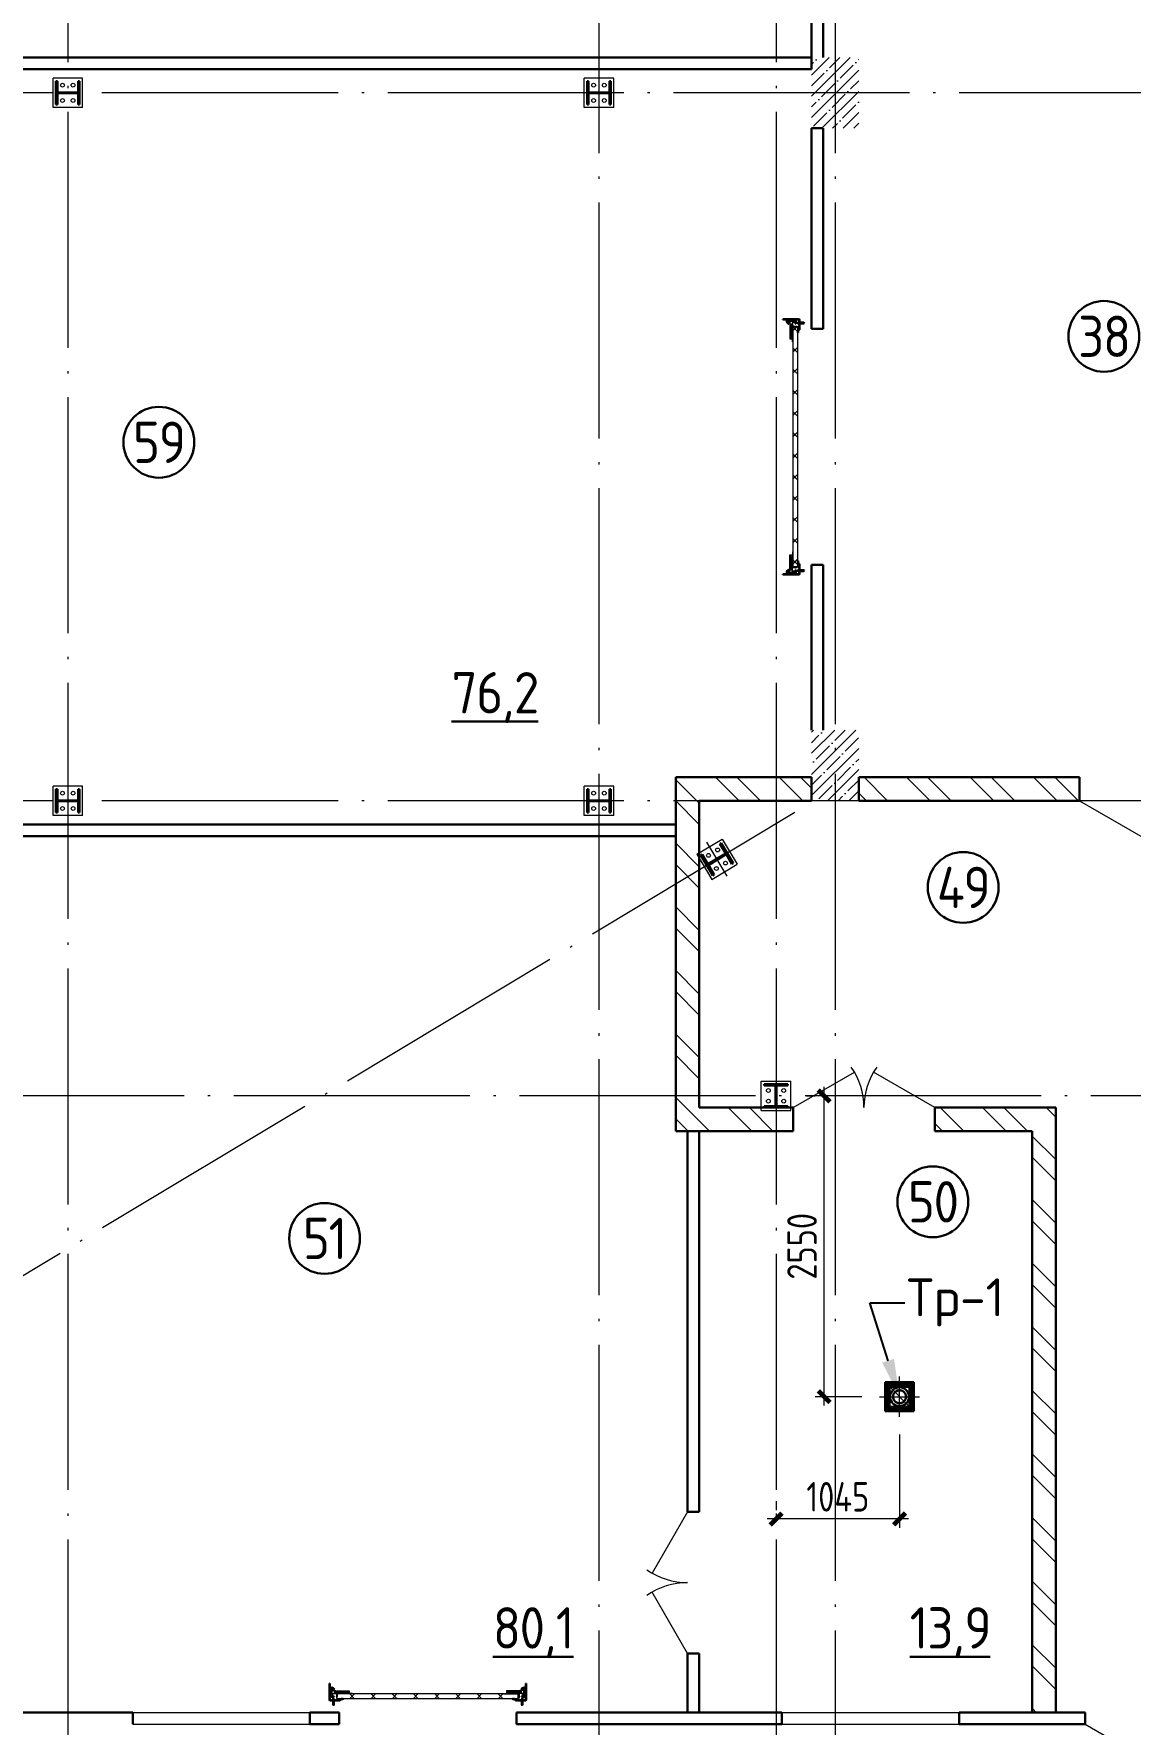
# Model space of a CAD drawing. Extents: x -965262 to 1142518, y -357520 to 71675.
# Drawn here: x -57765 to -48477, y -230977 to -216652 of the extents above; entities that cross this region are included whole.
import ezdxf
from ezdxf import colors
from ezdxf.entities.mleader import LeaderData, LeaderLine
from ezdxf.math import Vec2, Vec3

# ---------------------------------------------------------------- set-up
doc = ezdxf.new("R2010")
doc.units = 0
doc.header["$LTSCALE"] = 10
for name, pattern in [('ACAD_ISO04W100', [30, 24, -3, 0, -3]), ('DOTE', [2.42, 2, -0.2, 0.02, -0.2]), ('HIDDEN', [9.525, 6.35, -3.175])]:
    doc.linetypes.add(name, pattern=pattern)
doc.layers.get('0').update_dxf_attribs({"linetype": 'CONTINUOUS', "lineweight": 30})
doc.layers.get('Defpoints').update_dxf_attribs({"linetype": 'CONTINUOUS'})
doc.layers.add('DOTE', color=7, linetype='DOTE', lineweight=9)
doc.layers.add('Полы_лотки', color=7, linetype='CONTINUOUS', lineweight=30)
doc.styles.add('GOST-2.304_Type-B', font='isocpeur.ttf', dxfattribs={"width": 0.9})
doc.styles.get("Standard").update_dxf_attribs({"font": 'isocpeur.ttf', "height": 300})
doc.styles.add('ГОСТ 2м', font='isocpeur.ttf', dxfattribs={"width": 0.8, "height": 250})
doc.dimstyles.new('ГОСТ 2м', dxfattribs={"dimtxt": 250, "dimasz": 100, "dimexe": 75, "dimexo": 150, "dimgap": 62.5, "dimtad": 1, "dimdec": 0, "dimtxsty": 'ГОСТ 2м', "dimblk": 'ARCHTICK', "dimcen": 150, "dimdle": 75, "dimclrd": 256, "dimclre": 256, "dimclrt": 256, "dimadec": 0, "dimazin": 0, "dimtfac": 1, "dimtdec": 0, "dimtmove": 0, "dimatfit": 3, "dimldrblk": 'OBLIQUE', "dimfxl": 1, "dimlwd": 15, "dimlwe": 15, "dimarcsym": 0})
pattern_1 = [(45, (-49229.33, -272886.6), (-89.80256, 89.80256), []), (45, (-49139.53, -272886.6), (-89.80256, 89.80256), [158.75, -31.75, 0, -31.75])]

# ---------------------------------------------------------------- blocks, each defined once
blk = doc.blocks.new('MC2')
at = {"lineweight": 15}
for p, q in [((68127, 41566), (68127, 39900)), ((69794, 41566), (68127, 41566)), ((69794, 41566), (69794, 39900)), ((69794, 39900), (68127, 39900))]:
    blk.add_line(p, q, dxfattribs=at)
for p, q in [((69627, 41400), (68294, 41400)), ((68294, 41400), (68294, 41320)), ((68934, 41320), (68294, 41320)), ((68934, 41320), (68934, 40146)), ((69627, 41320), (68987, 41320)), ((68987, 41320), (68987, 40146)), ((69627, 41400), (69627, 41320)), ((68934, 40146), (68294, 40146)), ((68294, 40146), (68294, 40066)), ((69627, 40146), (68987, 40146)), ((69627, 40146), (69627, 40066)), ((69627, 40066), (68294, 40066))]:
    blk.add_line(p, q)
for centre in [(68527, 41033), (69394, 41033), (68527, 40433), (69394, 40433)]:
    blk.add_circle(centre, 107, dxfattribs=at)
blk = doc.blocks.new('anchor.bolt')
for p, q in [((-0.07, 0), (-0.07, -0.72)), ((0.07, 0), (0.07, -0.06)), ((-0.1, -0.04), (-0.07, -0.03)), ((-0.1, -0.04), (0.09, -0.06)), ((0.07, -0.07), (-0.1, -0.04)), ((-0.1, -0.11), (-0.07, -0.1)), ((-0.1, -0.11), (0.09, -0.13)), ((0.07, -0.14), (-0.1, -0.11)), ((-0.1, -0.18), (-0.07, -0.17)), ((-0.1, -0.18), (0.09, -0.2)), ((0.07, -0.21), (-0.1, -0.18)), ((-0.1, -0.25), (-0.07, -0.24)), ((-0.1, -0.25), (0.09, -0.27)), ((0.07, -0.28), (-0.1, -0.25)), ((-0.1, -0.32), (-0.07, -0.31)), ((-0.1, -0.32), (0.09, -0.34)), ((0.07, -0.35), (-0.1, -0.32)), ((-0.1, -0.39), (-0.07, -0.38)), ((-0.1, -0.39), (0.09, -0.41)), ((0.07, -0.42), (-0.1, -0.39)), ((-0.1, -0.46), (-0.07, -0.45)), ((-0.1, -0.46), (0.09, -0.48)), ((0.07, -0.49), (-0.1, -0.46)), ((-0.1, -0.53), (-0.07, -0.52)), ((-0.1, -0.53), (0.09, -0.55)), ((0.07, -0.56), (-0.1, -0.53)), ((-0.09, -0.6), (-0.07, -0.59)), ((-0.09, -0.6), (0.09, -0.62)), ((0.07, -0.63), (-0.09, -0.6)), ((-0.07, -0.72), (0, -0.8)), ((-0.04, -0.62), (-0.06, -0.63)), ((-0.06, -0.64), (-0.06, -0.63)), ((-0.06, -0.73), (-0.06, -0.64)), ((0, -0.79), (-0.06, -0.73)), ((-0.01, -0.63), (-0.04, -0.62)), ((-0.03, -0.63), (0, -0.79)), ((-0.03, -0.63), (0.01, -0.78)), ((-0.02, -0.63), (0.01, -0.77)), ((-0.01, -0.63), (0.02, -0.76)), ((0.03, -0.69), (-0.01, -0.63)), ((0, -0.64), (0.03, -0.75)), ((0, -0.8), (0.07, -0.72)), ((0, -0.79), (0.03, -0.74)), ((0.01, -0.66), (0.03, -0.74)), ((0.03, -0.74), (0.03, -0.69)), ((0.07, -0.06), (0.09, -0.06)), ((0.09, -0.06), (0.07, -0.07)), ((0.07, -0.07), (0.07, -0.13)), ((0.07, -0.13), (0.09, -0.13)), ((0.09, -0.13), (0.07, -0.14)), ((0.07, -0.14), (0.07, -0.2)), ((0.07, -0.2), (0.09, -0.2)), ((0.09, -0.2), (0.07, -0.21)), ((0.07, -0.21), (0.07, -0.27)), ((0.07, -0.27), (0.09, -0.27)), ((0.09, -0.27), (0.07, -0.28)), ((0.07, -0.28), (0.07, -0.34)), ((0.07, -0.33), (0.09, -0.34)), ((0.09, -0.34), (0.07, -0.35)), ((0.07, -0.35), (0.07, -0.41)), ((0.07, -0.4), (0.09, -0.41)), ((0.09, -0.41), (0.07, -0.42)), ((0.07, -0.42), (0.07, -0.48)), ((0.07, -0.47), (0.09, -0.48)), ((0.09, -0.48), (0.07, -0.49)), ((0.07, -0.49), (0.07, -0.55)), ((0.07, -0.55), (0.09, -0.55)), ((0.09, -0.55), (0.07, -0.56)), ((0.07, -0.56), (0.07, -0.62)), ((0.09, -0.62), (0.07, -0.63)), ((0.07, -0.62), (0.09, -0.62)), ((0.07, -0.63), (0.07, -0.72))]:
    blk.add_line(p, q)
blk.add_arc((0.16, -0.64), 0.222, 187.9982, 219.836)
blk = doc.blocks.new('Крепеж_ворот')
at = {"lineweight": 15}
h = blk.add_hatch(dxfattribs=at)
h.set_pattern_fill('ANSI31', color=256, scale=2, angle=180)
h.set_pattern_definition([(225, (746089.599, 74802.7244), (4.49013, -4.49013), [])])
h.paths.add_polyline_path([(746087, 74804), (746087, 74802), (746091, 74802), (746094, 74802), (746094, 74804)], flags=17)
h.paths.add_polyline_path([(746116, 74802, 0.165118), (746120, 74803), (746124, 74806, -0.301689), (746131, 74807), (746135, 74805, 0.130081), (746138, 74804), (746142, 74804), (746142, 74806), (746138, 74806, -0.130081), (746136, 74807), (746133, 74809, 0.301689), (746123, 74808), (746118, 74805, -0.165112), (746116, 74804), (746064, 74804, -0.414223), (746061, 74807), (746061, 74868), (746059, 74868), (746059, 74869), (746059, 74870), (746059, 74870), (746059, 74871), (746059, 74872), (746059, 74872), (746059, 74873), (746059, 74874), (746059, 74875), (746059, 74876), (746059, 74876), (746059, 74877), (746059, 74877), (746059, 74878), (746059, 74879), (746059, 74879), (746061, 74879), (746061, 74945), (746058, 74945), (746058, 74807, 0.41422), (746064, 74802)])
h = blk.add_hatch(dxfattribs=at)
h.set_pattern_fill('ANSI31', color=256, scale=2, angle=90)
h.set_pattern_definition([(135, (736343.8085, 75928.334), (-4.490128, -4.490128), [])])
edge = h.paths.add_edge_path()
edge.add_ellipse((746065, 74838), major_axis=(-1.67, 1.67), ratio=1, start_angle=45, end_angle=135, ccw=False)
edge.add_line((746063, 74838), (746063, 74868))
edge.add_line((746063, 74868), (746061, 74868))
edge.add_line((746061, 74868), (746061, 74838))
edge.add_ellipse((746065, 74838), major_axis=(-2.89, 2.89), ratio=1, start_angle=45, end_angle=135)
edge.add_line((746065, 74834), (746097, 74834))
edge.add_line((746097, 74834), (746097, 74836))
edge.add_line((746097, 74836), (746065, 74836))
edge = h.paths.add_edge_path()
edge.add_ellipse((746065, 74890), major_axis=(2.89, 2.89), ratio=1, start_angle=106, end_angle=135)
edge.add_line((746061, 74890), (746061, 74879))
edge.add_line((746061, 74879), (746063, 74879))
edge.add_line((746063, 74879), (746063, 74890))
edge.add_ellipse((746065, 74890), major_axis=(-1.67, 1.67), ratio=1, start_angle=16, end_angle=45, ccw=False)
edge.add_line((746063, 74891), (746070, 74904))
edge.add_ellipse((746079, 74899), major_axis=(7.45, 7.45), ratio=1, start_angle=-3, end_angle=106, ccw=False)
edge.add_line((746087, 74906), (746097, 74894))
edge.add_line((746097, 74894), (746099, 74895))
edge.add_line((746099, 74895), (746088, 74907))
edge.add_ellipse((746079, 74899), major_axis=(8.67, 8.67), ratio=1, start_angle=-3, end_angle=106)
edge.add_line((746068, 74905), (746062, 74892))
h = blk.add_hatch(color=256, dxfattribs=at)
h.dxf.hatch_style = 1
h.paths.add_polyline_path([(746146, 74809), (746143, 74810, 0.10613), (746142, 74810), (746136, 74809, -0.181324), (746135, 74810, 0.335683), (746120, 74809, -0.119126), (746119, 74809, 0.371631), (746118, 74808), (746118, 74808, 0.451909), (746119, 74807, 0.124341), (746121, 74808, -0.343618), (746134, 74808, 0.181324), (746137, 74808), (746143, 74808, -0.110452), (746143, 74808), (746147, 74807, -0.710497), (746147, 74805), (746143, 74804), (746136, 74804, -0.178994), (746133, 74805, 0.369834), (746130, 74805, -0.178993), (746127, 74804), (746122, 74804, 0.120709), (746122, 74804), (746120, 74803, -0.017147), (746119, 74802, 0.538795), (746120, 74802), (746127, 74802, 0.207608), (746131, 74804, -0.433918), (746132, 74804, 0.207608), (746135, 74802), (746143, 74802, 0.079707), (746143, 74802), (746148, 74804, 0.461502), (746149, 74807, -0.250825), (746149, 74808, -0.128039), (746173, 74816, 0.416657), (746174, 74816), (746174, 74817, 0.409849), (746173, 74817, 0.127248)])
for p, q in [((746058, 74807), (746058, 74945)), ((746058, 74945), (746061, 74945)), ((746061, 74879), (746061, 74945)), ((746059, 74879), (746063, 74879)), ((746059, 74868), (746059, 74879)), ((746059, 74868), (746063, 74868)), ((746061, 74879), (746061, 74890)), ((746061, 74807), (746061, 74868)), ((746061, 74838), (746061, 74868)), ((746068, 74905), (746062, 74892)), ((746070, 74904), (746063, 74891)), ((746063, 74838), (746063, 74890)), ((746064, 74883), (746063, 74883)), ((746064, 74865), (746063, 74865)), ((746064, 74883), (746064, 74874)), ((746067, 74880), (746064, 74883)), ((746064, 74875), (746064, 74873)), ((746064, 74874), (746064, 74865)), ((746067, 74868), (746064, 74865)), ((746064, 74804), (746116, 74804)), ((746064, 74802), (746116, 74802)), ((746097, 74836), (746065, 74836)), ((746097, 74834), (746065, 74834)), ((746067, 74880), (746067, 74875)), ((746067, 74873), (746067, 74868)), ((746079, 74806), (746102, 74806)), ((746079, 74806), (746079, 74804)), ((746079, 74804), (746102, 74804)), ((746082, 74814), (746081, 74813)), ((746081, 74813), (746081, 74806)), ((746099, 74814), (746082, 74814)), ((746086, 74813), (746086, 74806)), ((746087, 74906), (746097, 74894)), ((746088, 74907), (746099, 74895)), ((746095, 74813), (746095, 74806)), ((746097, 74894), (746099, 74895)), ((746097, 74834), (746097, 74836)), ((746099, 74814), (746100, 74813)), ((746100, 74813), (746100, 74806)), ((746102, 74806), (746102, 74804)), ((746118, 74805), (746123, 74808)), ((746120, 74803), (746124, 74806)), ((746135, 74805), (746131, 74807)), ((746136, 74807), (746133, 74809)), ((746142, 74806), (746138, 74806)), ((746138, 74804), (746142, 74804)), ((746142, 74806), (746142, 74804)), ((746142, 74804), (746142, 74806)), ((746143, 74804), (746147, 74805)), ((746143, 74802), (746148, 74804)), ((746174, 74817), (746174, 74816))]:
    blk.add_line(p, q)
for p, q in [((746061, 74879), (746061, 74881)), ((746061, 74834), (746061, 74868)), ((746063, 74883), (746063, 74874)), ((746063, 74874), (746063, 74865)), ((746073, 74842), (746073, 74905)), ((746073, 74896), (746077, 74892)), ((746073, 74851), (746077, 74855)), ((746074, 74886), (746074, 74861)), ((746074, 74880), (746076, 74880)), ((746074, 74867), (746076, 74867)), ((746076, 74886), (746076, 74883)), ((746076, 74883), (746076, 74886)), ((746076, 74886), (746077, 74886)), ((746076, 74864), (746076, 74883)), ((746077, 74873), (746076, 74880)), ((746076, 74880), (746076, 74867)), ((746077, 74873), (746076, 74867)), ((746076, 74864), (746076, 74861)), ((746076, 74864), (746076, 74861)), ((746076, 74861), (746077, 74861)), ((746077, 74886), (746077, 74892)), ((746077, 74861), (746077, 74855)), ((746081, 74898), (746081, 74886)), ((746081, 74849), (746081, 74861)), ((746087, 74898), (746082, 74898)), ((746082, 74886), (746087, 74886)), ((746082, 74861), (746087, 74861)), ((746087, 74849), (746082, 74849)), ((746087, 74899), (746087, 74898)), ((746087, 74886), (746087, 74898)), ((746087, 74886), (746098, 74886)), ((746087, 74849), (746087, 74861)), ((746087, 74861), (746098, 74861)), ((746087, 74847), (746087, 74849)), ((746099, 74885), (746099, 74883)), ((746099, 74883), (746099, 74864)), ((746099, 74882), (746100, 74882)), ((746099, 74865), (746100, 74865)), ((746099, 74862), (746099, 74864)), ((746100, 74861), (746100, 74886)), ((746100, 74886), (746110, 74886)), ((746100, 74861), (746110, 74861)), ((746110, 74861), (746110, 74886)), ((746110, 74881), (746225, 74881)), ((746110, 74865), (746212, 74865)), ((746114, 74877), (746225, 74877)), ((746250, 74859), (746250, 74863))]:
    blk.add_line(p, q, dxfattribs=at)
at = {"lineweight": 15, "ltscale": 0.5}
for p, q in [((746076, 74886), (746074, 74886)), ((746076, 74861), (746074, 74861))]:
    blk.add_line(p, q, dxfattribs=at)
at = {"lineweight": 15, "extrusion": (-1.7375e-14, 1, 0)}
for p, q in [((746113, 74884), (746225, 74884)), ((746113, 74863), (746113, 74884)), ((746113, 74863), (746136, 74863)), ((746117, 74857), (746117, 74829)), ((746117, 74826), (746119, 74823)), ((746119, 74823), (746123, 74825)), ((746121, 74857), (746121, 74829)), ((746123, 74825), (746121, 74828)), ((746123, 74863), (746123, 74863)), ((746250, 74863), (746123, 74863)), ((746250, 74859), (746123, 74859)), ((746124, 74840), (746124, 74849)), ((746136, 74882), (746157, 74882)), ((746136, 74863), (746136, 74882)), ((746157, 74882), (746157, 74863)), ((746157, 74863), (746212, 74863))]:
    blk.add_line(p, q, dxfattribs=at)
at = {"lineweight": 15, "ltscale": 0.5, "extrusion": (-1.7375e-14, 1, 0)}
for p, q in [((746113, 74880), (746225, 74880)), ((746136, 74866), (746113, 74866)), ((746115, 74871), (746120, 74871)), ((746121, 74857), (746117, 74857)), ((746117, 74852), (746117, 74854)), ((746121, 74840), (746117, 74840)), ((746117, 74837), (746117, 74835)), ((746121, 74829), (746117, 74829)), ((746120, 74839), (746120, 74850)), ((746124, 74848), (746120, 74848)), ((746124, 74841), (746120, 74841)), ((746123, 74869), (746123, 74863)), ((746123, 74863), (746123, 74859)), ((746140, 74863), (746140, 74859)), ((746153, 74863), (746153, 74859)), ((746212, 74866), (746157, 74866)), ((746173, 74863), (746173, 74859))]:
    blk.add_line(p, q, dxfattribs=at)
at = {"lineweight": 15, "extrusion": (-2.77556e-16, -1, 0)}
for p, q in [((746225, 74866), (746114, 74866)), ((746128, 74866), (746128, 74863)), ((746138, 74866), (746138, 74863)), ((746164, 74866), (746164, 74863)), ((746174, 74866), (746174, 74863)), ((746201, 74866), (746201, 74863)), ((746210, 74866), (746210, 74863)), ((746225, 74884), (746225, 74863))]:
    blk.add_line(p, q, dxfattribs=at)
at = {"extrusion": (-1, -4.26669e-14, 0)}
for p, q in [((746118, 74808), (746118, 74808)), ((746136, 74809), (746142, 74810)), ((746143, 74808), (746137, 74808)), ((746143, 74810), (746146, 74809)), ((746147, 74807), (746143, 74808))]:
    blk.add_line(p, q, dxfattribs=at)
at = {"extrusion": (-1, -4.2422e-14, 1.22461e-16)}
for p, q in [((746119, 74803), (746122, 74804)), ((746127, 74802), (746120, 74802)), ((746122, 74804), (746127, 74804)), ((746143, 74802), (746135, 74802)), ((746136, 74804), (746143, 74804))]:
    blk.add_line(p, q, dxfattribs=at)
for centre, radius, start, end in [((746064, 74807), 5.62, 180, 270), ((746064, 74807), 3.11, 180, 270), ((746082, 74804), 10.4, 68.2753, 87.8782), ((746091, 74798), 16.2, 73.306, 107.292), ((746099, 74804), 10.4, 92.1218, 111.7247), ((746116, 74807), 3.11, 270, 307.5043), ((746116, 74807), 5.62, 270, 307.5043), ((746119, 74808), 0.586, 91.7247, 173.2711), ((746119, 74807), 0.586, 173.2711, 270.547), ((746118, 74812), 3.52, 271.7247, 298.8983), ((746118, 74812), 5.21, 270.547, 298.8983), ((746128, 74799), 12.4, 54.8903, 129.1143), ((746128, 74799), 10.7, 54.8903, 130.7448), ((746128, 74801), 8.97, 60.3534, 127.5043), ((746128, 74801), 8.97, 60.3534, 127.5043), ((746128, 74801), 8.97, 60.3534, 127.5043), ((746128, 74801), 6.46, 60.3534, 127.5043), ((746136, 74811), 3.54, 234.8903, 276), ((746136, 74811), 1.86, 234.8903, 276), ((746138, 74810), 5.62, 240.3534, 270), ((746138, 74810), 3.11, 240.3534, 270), ((746143, 74810), 0.292, 71.7675, 96), ((746143, 74808), 0.292, 70.7873, 96), ((746176, 74761), 56.8, 93.2805, 122.2878), ((746147, 74806), 0.562, 289.2127, 70.7873), ((746147, 74806), 2.25, 288.2291, 27.3228), ((746176, 74765), 50.3, 93.6593, 122.8448), ((746150, 74807), 0.586, 151, 207.3228), ((746173, 74817), 0.6, 4.1357, 93.2805), ((746173, 74816), 0.6, 273.6593, 4.1357)]:
    blk.add_arc(centre, radius, start, end)
at = {"lineweight": 15}
for centre, radius, start, end in [((746079, 74899), 8.28, 0, 136.0097), ((746079, 74847), 8.28, 223.9903, 0), ((746077, 74883), 0.956, 180, 270), ((746077, 74883), 0.75, 180, 270), ((746077, 74864), 0.956, 90, 180), ((746077, 74864), 0.75, 90, 180), ((746076, 74892), 0.375, 0, 45), ((746076, 74855), 0.375, 315, 0), ((746082, 74898), 0.375, 91, 180), ((746082, 74886), 0.75, 180, 270), ((746082, 74861), 0.75, 90, 180), ((746082, 74849), 0.375, 180, 269), ((746098, 74885), 0.375, 0, 90), ((746098, 74862), 0.375, 270, 0), ((746123, 74857), 5.92, 90, 180), ((746123, 74829), 5.92, 180, 199.6464), ((746123, 74857), 1.87, 90, 180), ((746129, 74855), 8.15, 194.9986, 233.9214), ((746129, 74833), 8.15, 126.0786, 165.0014), ((746123, 74829), 1.87, 180, 185.5313)]:
    blk.add_arc(centre, radius, start, end, dxfattribs=at)
at = {"lineweight": 15, "ltscale": 0.5}
for centre, radius, start, end in [((746119, 74852), 2.25, 195, 270), ((746119, 74836), 2.25, 90, 165), ((746119, 74850), 0.375, 0, 90), ((746119, 74839), 0.375, 270, 0)]:
    blk.add_arc(centre, radius, start, end, dxfattribs=at)
at = {"extrusion": (-1.22461e-16, -5.20252e-30, -1)}
for centre, radius, start, end in [((-746120, 74802), 0.187, 270, 62.4687), ((-746122, 74803), 0.586, 62.4687, 90), ((-746127, 74809), 4.69, 229.4077, 270), ((-746127, 74807), 4.69, 223.0863, 270), ((-746131, 74803), 2.32, 49.4077, 130.5923), ((-746131, 74803), 0.637, 43.0863, 136.9137), ((-746135, 74807), 4.69, 270, 316.9137), ((-746136, 74809), 4.69, 270, 310.5923), ((-746143, 74804), 0.292, 250.7873, 270), ((-746143, 74802), 0.292, 251.7709, 270)]:
    blk.add_arc(centre, radius, start, end, dxfattribs=at)
at = {"extrusion": (0, 0, -1)}
for centre, major_axis, start_param, end_param in [((746065, 74890), (2.89, 2.89), 3.926991, 4.433136), ((746065, 74838), (-2.89, 2.89), 3.926991, 5.497787), ((746065, 74890), (-1.67, 1.67), 5.497787, 6.003933), ((746065, 74838), (-1.67, 1.67), 3.926991, 5.497787), ((746079, 74899), (8.67, 8.67), 4.433136, 6.335545), ((746079, 74899), (7.45, 7.45), 4.433136, 6.335545)]:
    blk.add_ellipse(centre, major_axis=major_axis, ratio=1, start_param=start_param, end_param=end_param, dxfattribs=at)
for points in [[(746067, 74875), (746066, 74875), (746064, 74875)], [(746064, 74873), (746066, 74873), (746067, 74873)]]:
    blk.add_rational_spline(points, [1, 1.01284142743, 1], degree=2)
at = {"lineweight": 15, "ltscale": 0.5}
for points, knots in [([(746115, 74871), (746115, 74871), (746114, 74871), (746114, 74871), (746114, 74872), (746113, 74872), (746113, 74872), (746113, 74873), (746113, 74873), (746113, 74873)], [0.37141352, 0.37141352, 0.37141352, 0.37141352, 0.39402571, 0.39402571, 0.41663789, 0.41663789, 0.43959523, 0.43959523, 0.46255257, 0.46255257, 0.46255257, 0.46255257]), ([(746123, 74869), (746123, 74869), (746123, 74869), (746122, 74870), (746122, 74870), (746122, 74871), (746122, 74871), (746121, 74871), (746121, 74871), (746120, 74871)], [0.28027447, 0.28027447, 0.28027447, 0.28027447, 0.30323181, 0.30323181, 0.32618916, 0.32618916, 0.34880134, 0.34880134, 0.37141352, 0.37141352, 0.37141352, 0.37141352])]:
    blk.add_open_spline(points, degree=3, knots=knots, dxfattribs=at)
at = {"lineweight": 15}
for points in [[(746117, 74827), (746117, 74827), (746117, 74826), (746117, 74826)], [(746121, 74828), (746121, 74828), (746121, 74828), (746121, 74829)]]:
    blk.add_open_spline(points, degree=3, dxfattribs=at)
at = {"xscale": -50.80000000000001, "yscale": 50.80000000000001, "zscale": 50.80000000000001}
blk.add_blockref('anchor.bolt', (746091, 74804), dxfattribs=at)
blk = doc.blocks.new('_ArchTick')
at = {"color": 0, "linetype": 'ByBlock', "lineweight": 0, "const_width": 0.4}
blk.add_lwpolyline([(-0.5, -0.5), (0.5, 0.5)], dxfattribs=at)
blk = doc.blocks.new('*D1485')
at = {"lineweight": 15, "transparency": 16777216}
for p, q in [((-50431, -228523), (-50431, -229313)), ((-51477, -229088), (-51477, -229163)), ((-50356, -229238), (-51552, -229238))]:
    blk.add_line(p, q, dxfattribs=at)
at = {"layer": 'Defpoints', "color": 0, "lineweight": 15, "transparency": 16777216}
for p in [(-50431, -228373, -12611), (-51477, -229238), (-51477, -229238)]:
    blk.add_point(p, dxfattribs=at)
at = {"lineweight": 15, "transparency": 16777216, "xscale": 100, "yscale": 100, "zscale": 100, "rotation": 180}
blk.add_blockref('_ArchTick', (-51477, -229238), dxfattribs=at)
at = {"lineweight": 15, "transparency": 16777216, "xscale": 100, "yscale": 100, "zscale": 100}
blk.add_blockref('_ArchTick', (-50431, -229238), dxfattribs=at)
at = {"lineweight": 15, "transparency": 16777216, "insert": (-50954, -229050), "char_height": 250, "attachment_point": 5, "style": 'ГОСТ 2м'}
blk.add_mtext('1045', dxfattribs=at)
blk = doc.blocks.new('_Oblique')
at = {"color": 0, "linetype": 'ByBlock', "lineweight": -2}
blk.add_line((-0.5, -0.5), (0.5, 0.5), dxfattribs=at)
blk = doc.blocks.new('*D1486')
at = {"lineweight": 15, "transparency": 16777216}
for p, q in [((-51070, -228277), (-51070, -225577)), ((-51220, -225652), (-51145, -225652)), ((-50752, -228202), (-51145, -228202))]:
    blk.add_line(p, q, dxfattribs=at)
at = {"layer": 'Defpoints', "color": 0, "lineweight": 15, "transparency": 16777216}
for p in [(-51070, -225652), (-51070, -225652), (-50602, -228202, -12611)]:
    blk.add_point(p, dxfattribs=at)
at = {"lineweight": 15, "transparency": 16777216, "xscale": 100, "yscale": 100, "zscale": 100}
for p, rotation in [((-51070, -225652), 90), ((-51070, -228202), 270)]:
    blk.add_blockref('_ArchTick', p, dxfattribs=dict(at, rotation=rotation))
at = {"lineweight": 15, "transparency": 16777216, "insert": (-51257, -226927), "char_height": 250, "attachment_point": 5, "rotation": 90, "style": 'ГОСТ 2м'}
blk.add_mtext('2550', dxfattribs=at)

msp = doc.modelspace()

# ---------------------------------------------------------------- hatches: boundary and pattern name
at = {"lineweight": 15}
h = msp.add_hatch(dxfattribs=at)
h.set_pattern_fill('ANSI35', scale=20, style=0)
h.set_pattern_definition(pattern_1)
h.paths.add_polyline_path([(-50777.4, -216852.1), (-51177.4, -216852.1), (-51177.4, -217452.1), (-50777.4, -217452.1)])
h = msp.add_hatch(dxfattribs=at)
h.set_pattern_fill('ANSI37', scale=40)
h.set_pattern_definition([(45, (-51318.3, -218792.5), (-89.8026, 89.8026), []), (135, (-51318.3, -218792.5), (-89.8026, -89.8026), [])])
h.paths.add_polyline_path([(-51293.3, -218535.8), (-51333.3, -218535.8), (-51333.3, -219135.8), (-51293.3, -219135.8)], flags=17)
h.paths.add_polyline_path([(-51333.3, -221168.5), (-51333.3, -218535.8), (-51293.3, -218535.8), (-51293.3, -221168.5)])
h = msp.add_hatch(dxfattribs=at)
h.set_pattern_fill('ANSI32', scale=40, angle=90)
h.set_pattern_definition([(135, (-488505.8, -304776.27), (-269.40768, -269.40768), []), (135, (-488505.8, -304596.67), (-269.40768, -269.40768), [])])
h.paths.add_polyline_path([(-27177.4, -223152.1), (-26847.4, -223152.1), (-26847.4, -222952.1), (-27277.4, -222952.1), (-27277.4, -223152.1), (-27377.4, -223152.1), (-27377.4, -223977.1), (-27177.4, -223977.1)])
h.paths.add_polyline_path([(-25217.4, -222342.1), (-25017.4, -222342.1), (-25017.4, -223977.1), (-25217.4, -223977.1), (-25217.4, -223152.1), (-25647.4, -223152.1), (-25647.4, -222952.1), (-25217.4, -222952.1)])
h.paths.add_polyline_path([(-52127.4, -223640.3), (-52148.9, -223604.5), (-52127.4, -223591.6), (-52127.4, -223152.1), (-51177.4, -223152.1), (-51177.4, -222952.1), (-52327.4, -222952.1), (-52327.4, -225952.1), (-51332.4, -225952.1), (-51332.4, -225752.1), (-51352.4, -225752.1), (-51352.4, -225777.1), (-51602.4, -225777.1), (-51602.4, -225752.1), (-52127.4, -225752.1)])
h.paths.add_polyline_path([(-48907.4, -222952.1), (-50777.4, -222952.1), (-50777.4, -223152.1), (-48907.4, -223152.1)])
h.paths.add_polyline_path([(-49107.4, -225752.1), (-50132.4, -225752.1), (-50132.4, -225952.1), (-49307.4, -225952.1), (-49307.4, -230877.1), (-49107.4, -230877.1)])
h.paths.add_polyline_path([(-47407.4, -225352.1), (-47607.4, -225352.1), (-47607.4, -230877.1), (-47407.4, -230877.1)])
h.paths.add_polyline_path([(-47407.4, -222952.1), (-47707.4, -222952.1), (-47707.4, -223152.1), (-47607.4, -223152.1), (-47607.4, -224152.1), (-47407.4, -224152.1)])
h.paths.add_polyline_path([(-27177.4, -225177.1), (-27377.4, -225177.1), (-27377.4, -225527.1), (-27352.4, -225527.1), (-27352.4, -225777.1), (-27377.4, -225777.1), (-27377.4, -230877.1), (-27177.4, -230877.1)])
h.paths.add_polyline_path([(-25017.4, -225177.1), (-25217.4, -225177.1), (-25217.4, -230877.1), (-25017.4, -230877.1)])
h = msp.add_hatch(dxfattribs=at)
h.set_pattern_fill('ANSI35', scale=20, style=0)
h.set_pattern_definition(pattern_1)
h.paths.add_polyline_path([(-50777.4, -222552.1), (-51177.4, -222552.1), (-51177.4, -223152.1), (-50777.4, -223152.1)])
h = msp.add_hatch(dxfattribs=at)
h.set_pattern_fill('ANSI37', scale=40, angle=90)
h.set_pattern_definition([(135, (-55787.01, -230740.33), (-89.8026, -89.8026), []), (225, (-55787.01, -230740.33), (89.8026, -89.8026), [])])
h.paths.add_polyline_path([(-55193.8, -230721.2), (-56293.8, -230721.2), (-56293.8, -230761.2), (-55193.8, -230761.2)], flags=16)
h.paths.add_polyline_path([(-53661.1, -230721.2), (-56293.8, -230721.2), (-56293.8, -230761.2), (-53661.1, -230761.2)])

# ---------------------------------------------------------------- linework, layer by layer
at = {"color": 7, "extrusion": (0, 0, -1)}
for p, q in [((-51177.4, -216852.1, -3259.8), (-51177.4, -211452.1, -3259.8)), ((-51077.4, -211452.1, -3259.8), (-51077.4, -216852.1, -3259.8)), ((-63152.4, -216852.1, -3259.8), (-51177.4, -216852.1, -3259.8)), ((-51177.4, -216852.1, -3259.8), (-51177.4, -216952.1, -3259.8)), ((-51177.4, -216952.1, -3259.8), (-63152.4, -216952.1, -3259.8)), ((-51177.4, -219152.1, -3259.8), (-51177.4, -217452.1, -3259.8)), ((-51077.4, -217452.1, -3259.8), (-51177.4, -217452.1, -3259.8)), ((-51077.4, -217452.1, -3259.8), (-51077.4, -219152.1, -3259.8)), ((-51077.4, -219152.1, -3259.8), (-51177.4, -219152.1, -3259.8)), ((-51177.4, -221152.1, -3259.8), (-51077.4, -221152.1, -3259.8)), ((-51177.4, -222552.1, -3259.8), (-51177.4, -221152.1, -3259.8)), ((-51077.4, -221152.1, -3259.8), (-51077.4, -222552.1, -3259.8)), ((-52327.4, -225952.1, -3259.8), (-52327.4, -222952.1, -3259.8)), ((-51177.4, -222952.1, -3259.8), (-52327.4, -222952.1, -3259.8)), ((-51177.4, -223152.1, -3259.8), (-51177.4, -222952.1, -3259.8)), ((-50777.4, -222952.1, -3259.8), (-48907.4, -222952.1, -3259.8)), ((-52127.4, -225752.1, -3259.8), (-52127.4, -223152.1, -3259.8)), ((-51177.4, -223152.1, -3259.8), (-52127.4, -223152.1, -3259.8)), ((-50777.4, -223152.1, -3259.8), (-48907.4, -223152.1, -3259.8)), ((-63127.5, -223352.1, -1451.3), (-52327.4, -223352.1, -3085.7)), ((-52327.4, -223452.1, -3085.7), (-63127.5, -223452.1, -1451.3)), ((-52327.4, -223452.1, -3259.8), (-52327.4, -223352.1, -3259.8)), ((-52127.4, -225752.1, -3259.8), (-51332.4, -225752.1, -3259.8)), ((-51332.4, -225752.1, -3259.8), (-51332.4, -225952.1, -3259.8)), ((-50132.4, -225752.1, -3259.8), (-49107.4, -225752.1, -3259.8)), ((-50132.4, -225752.1, -3259.8), (-50132.4, -225952.1, -3259.8)), ((-49107.4, -225752.1, -3259.8), (-49107.4, -230877.1, -3259.8)), ((-52327.4, -225952.1, -3259.8), (-51332.4, -225952.1, -3259.8)), ((-52227.4, -225952.1, -3259.8), (-52227.4, -229177.1, -3259.8)), ((-52127.4, -225952.1, -3259.8), (-52227.4, -225952.1, -3259.8)), ((-52127.4, -229177.1, -3259.8), (-52127.4, -225952.1, -3259.8)), ((-50132.4, -225952.1, -3259.8), (-49307.4, -225952.1, -3259.8)), ((-49307.4, -225952.1, -3259.8), (-49307.4, -230877.1, -3259.8)), ((-52227.4, -229177.1, -3259.8), (-52127.4, -229177.1, -3259.8)), ((-52127.4, -230377.1, -3259.8), (-52227.4, -230377.1, -3259.8)), ((-52227.4, -230377.1, -3259.8), (-52227.4, -230877.1, -3259.8)), ((-52127.4, -230877.1, -3259.8), (-52127.4, -230377.1, -3259.8)), ((-57927.4, -230877.1, -2244.8), (-56927.4, -230877.1, -2617.4)), ((-55427.4, -230877.1, -3176.2), (-55177.4, -230877.1, -3269.3)), ((-55177.4, -230877.1, -3269.3), (-55177.4, -230952.1, -3269.3)), ((-53677.4, -230877.1, -1451.3), (-51427.4, -230877.1, -1942.2)), ((-53677.4, -230977.1, -1451.3), (-53677.4, -230877.1, -1451.3)), ((-52227.4, -230877.1, -3259.8), (-52127.4, -230877.1, -3259.8)), ((-49927.4, -230877.1, -2269.5), (-48857.4, -230877.1, -2502.9)), ((-49107.4, -230877.1, -3259.8), (-49307.4, -230877.1, -3259.8)), ((-48857.4, -230877.1, -3259.8), (-48857.4, -230977.1, -3259.8)), ((-55177.4, -230977.1, -3269.3), (-55427.4, -230977.1, -3176.2)), ((-51427.4, -230977.1, -1942.2), (-53677.4, -230977.1, -1451.3)), ((-48857.4, -230977.1, -2502.9), (-49927.4, -230977.1, -2269.5))]:
    msp.add_line(p, q, dxfattribs=at)
at = {"color": 7, "lineweight": 15}
for p, q in [((-51333.3, -221168.5, -1451.3), (-51333.3, -219135.8, -1451.3)), ((-51293.3, -219135.8, -1451.3), (-51333.3, -219135.8, -1451.3)), ((-51293.3, -221168.5, -1451.3), (-51293.3, -219135.8, -1451.3)), ((-51293.3, -221168.5, -1451.3), (-51333.3, -221168.5, -1451.3)), ((-48907.4, -223152.1, -3259.8), (-48387.8, -223452.1, -3259.8)), ((-51332.4, -225752.1, -3259.8), (-50812.8, -225452.1, -3259.8)), ((-50132.4, -225752.1, -3259.8), (-50652, -225452.1, -3259.8)), ((-52227.4, -229177.1, -3259.8), (-52527.4, -229696.7, -3259.8)), ((-52227.4, -230377.1, -3259.8), (-52527.4, -229857.5, -3259.8)), ((-53661.1, -230721.2, -1451.3), (-55193.8, -230721.2, -1451.3)), ((-55193.8, -230761.2, -1451.3), (-55193.8, -230721.2, -1451.3)), ((-53661.1, -230761.2, -1451.3), (-55193.8, -230761.2, -1451.3)), ((-53661.1, -230761.2, -1451.3), (-53661.1, -230721.2, -1451.3)), ((-56927.4, -230877.1, -2865.7), (-55427.4, -230877.1, -2865.7)), ((-51427.4, -230877.1, -1548.1), (-49927.4, -230877.1, -1548.1)), ((-56927.4, -230977.1, -2865.7), (-55427.4, -230977.1, -2865.7)), ((-51427.4, -230977.1, -1548.1), (-49927.4, -230977.1, -1548.1)), ((-48857.4, -230977.1, -3259.8), (-47991.4, -231477.1, -2718.9))]:
    msp.add_line(p, q, dxfattribs=at)
at = {"color": 7}
for p, q in [((-50777.4, -223152.1, -3259.8), (-50777.4, -222952.1, -3259.8)), ((-48907.4, -223152.1, -3259.8), (-48907.4, -222952.1, -3259.8)), ((-56927.4, -230977.1, -3259.8), (-56927.4, -230877.1, -3259.8)), ((-55427.4, -230977.1, -3259.8), (-55427.4, -230877.1, -3259.8)), ((-55177.4, -230877.1, -3269.3), (-55177.4, -230977.1, -859.3)), ((-51427.4, -230977.1, -3259.8), (-51427.4, -230877.1, -3259.8)), ((-49927.4, -230977.1, -3259.8), (-49927.4, -230877.1, -3259.8))]:
    msp.add_line(p, q, dxfattribs=at)
at = {"color": 1, "lineweight": 15}
msp.add_line((-50553.8, -228079.6, -4711.1), (-50308.8, -228324.6, -4711.1), dxfattribs=at)
at = {"color": 7, "elevation": -3259.8}
msp.add_lwpolyline([(-50777.4, -223152.1), (-48907.4, -223152.1)], dxfattribs=at)
at = {"color": 7}
for centre in [(-48700.1, -219216, -3259.8), (-56705.6, -220113.7, -7970.9), (-49892.3, -223885.9, -7970.9), (-50149, -226550.2, 8350.5), (-55301.9, -226860.7, -7970.9)]:
    msp.add_circle(centre, 300, dxfattribs=at)
at = {"color": 7, "lineweight": 15}
for centre, start, end in [((-51332.4, -225752.1, -3259.8), 0, 35), ((-50132.4, -225752.1, -3259.8), 145, 180), ((-52227.4, -229177.1, -3259.8), 235, 270), ((-52227.4, -230377.1, -3259.8), 90, 125)]:
    msp.add_arc(centre, 600, start, end, dxfattribs=at)
at = {"layer": 'DOTE', "color": 7, "ltscale": 100, "extrusion": (0, -1, 0)}
for p, q in [((-57477.4, -161652.1, -4711.1), (-57477.4, -237687.4, -4711.1)), ((-51477.4, -161652.1, -4711.1), (-51477.4, -237687.4, -4711.1)), ((-52977.4, -198722.5, -4711.1), (-52977.4, -235835, -3259.8)), ((-50977.4, -198722.5, -4711.1), (-50977.4, -235835, -4711.1))]:
    msp.add_line(p, q, dxfattribs=at)
at = {"layer": 'DOTE', "color": 7, "ltscale": 100}
for p, q in [((-1947.4, -217152.1, -4711.1), (-73832.7, -217152.1, -4711.1)), ((-1947.4, -223152.1, -4711.1), (-73832.7, -223152.1, -4711.1)), ((-51318.3, -223251.7, -1345), (-69677.4, -234272.2, -4748.2)), ((-51891.4, -223790.7, -1451.3), (-52063.5, -223503.9, -1451.3)), ((-15351.6, -225652.1, -4711.1), (-72625.1, -225652.1, -4711.1))]:
    msp.add_line(p, q, dxfattribs=at)
at = {"layer": 'Полы_лотки', "color": 1, "linetype": 'ACAD_ISO04W100', "lineweight": 9, "ltscale": 10}
for p, q in [((-50431.3, -228372.6, -4260.5), (-50431.3, -228031.7, -5161.7)), ((-50601.8, -228202.1, -4260.5), (-50260.9, -228202.1, -5161.7))]:
    msp.add_line(p, q, dxfattribs=at)
at = {"layer": 'Полы_лотки', "color": 5}
for p, q in [((-50553.8, -228079.6, -4711.1), (-50308.8, -228079.6, -4711.1)), ((-50553.8, -228324.6, -4711.1), (-50553.8, -228079.6, -4711.1)), ((-50553.8, -228079.6, -4711.1), (-50516.3, -228117.1, -4711.1)), ((-50328.8, -228099.6, -4711.1), (-50533.8, -228099.6, -4711.1)), ((-50533.8, -228099.6, -4711.1), (-50533.8, -228304.6, -4711.1)), ((-50346.3, -228117.1, -4711.1), (-50516.3, -228117.1, -4711.1)), ((-50516.3, -228117.1, -4711.1), (-50516.3, -228287.1, -4711.1)), ((-50308.8, -228079.6, -4711.1), (-50346.3, -228117.1, -4711.1)), ((-50346.3, -228117.1, -4711.1), (-50346.3, -228287.1, -4711.1)), ((-50328.8, -228304.6, -4711.1), (-50328.8, -228099.6, -4711.1)), ((-50308.8, -228324.6, -4711.1), (-50308.8, -228079.6, -4711.1)), ((-50553.8, -228324.6, -4711.1), (-50516.3, -228287.1, -4711.1)), ((-50553.8, -228324.6, -4711.1), (-50308.8, -228324.6, -4711.1)), ((-50533.8, -228304.6, -4711.1), (-50328.8, -228304.6, -4711.1)), ((-50346.3, -228287.1, -4711.1), (-50516.3, -228287.1, -4711.1)), ((-50308.8, -228324.6, -4711.1), (-50346.3, -228287.1, -4711.1))]:
    msp.add_line(p, q, dxfattribs=at)
for radius in [80, 55]:
    msp.add_circle((-50431.3, -228202.1, -4711.1), radius, dxfattribs=at)
at = {"layer": 'Полы_лотки', "color": 6, "linetype": 'HIDDEN', "ltscale": 10}
msp.add_circle((-50431.3, -228202.1, -4711.1), 55, dxfattribs=at)

# ---------------------------------------------------------------- block references
at = {"color": 7, "lineweight": 15}
for p, xscale, yscale, zscale, rotation in [((-63587.4, -206808, -3259.8), 0.1500000000232831, 0.1500000000232831, 0.1500000000232831, 270), ((-59087.4, -206808, -3259.8), 0.1500000000232831, 0.1500000000232831, 0.1500000000232831, 270), ((-63587.2, -212808, -3259.8), 0.1500000000232831, 0.1500000000232831, 0.1500000000232831, 270), ((-59087.4, -212808, -3259.8), 0.1500000000232831, 0.1500000000232831, 0.1500000000232831, 270), ((-41415.1, -229371.6, -1451.3), 0.1499999999880675, 0.1499999999880675, 0.1499999999880675, 120.975329996609), ((-41133.3, -219542.2), 0.1500000000232831, 0.1500000000232831, 0.1500000000232831, 180)]:
    msp.add_blockref('MC2', p, dxfattribs=dict(at, xscale=xscale, yscale=yscale, zscale=zscale, rotation=rotation))
at = {"color": 7, "xscale": -1, "rotation": 90}
msp.add_blockref('Крепеж_ворот', (23524.2, 526988.1, -1451.3), dxfattribs=at)
at = {"color": 7, "rotation": 90.00000000000001}
msp.add_blockref('Крепеж_ворот', (23524.2, -967292.4, -1451.3), dxfattribs=at)
at = {"color": 7}
msp.add_blockref('Крепеж_ворот', (-801317.7, -305578.7, -1451.3), dxfattribs=at)
at = {"color": 7, "xscale": -1}
msp.add_blockref('Крепеж_ворот', (692462.9, -305578.7, -1451.3), dxfattribs=at)

# ---------------------------------------------------------------- texts
at = {"color": 7, "char_height": 350, "attachment_point": 5, "style": 'GOST-2.304_Type-B'}
for s, insert, width in [('{\\fISOCPEUR|b0|i0|c0|p34;\\T0.95;38}', (-48700.1, -219216, 1451.3), 800), ('{\\fISOCPEUR|b0|i0|c0|p34;\\T0.95;59}', (-56705.6, -220113.7, -3259.8), 800), ('{\\fISOCPEUR|b0|i0|c0|p34;\\T0.95;\\L76,2}', (-53860.1, -222277, -3308.5), 2000), ('{\\fISOCPEUR|b0|i0|c0|p34;\\T0.95;49}', (-49892.3, -223885.9, -3259.8), 800), ('{\\fISOCPEUR|b0|i0|c0|p34;\\T0.95;50}', (-50149, -226550.2, 13061.6), 800), ('{\\fISOCPEUR|b0|i0|c0|p34;\\T0.95;51}', (-55301.9, -226860.7, -3259.8), 800), ('{\\fISOCPEUR|b0|i0|c0|p34;\\T0.95;\\L80,1}', (-53534.4, -230202, -3308.5), 2000), ('{\\fISOCPEUR|b0|i0|c0|p34;\\T0.95;\\L13,9}', (-50003.6, -230202, -3308.5), 2000)]:
    msp.add_mtext(s, dxfattribs=dict(at, insert=insert, width=width))

# ---------------------------------------------------------------- dimensions: what is measured, and where the dimension line sits
at = {"lineweight": 15}
dim = msp.add_linear_dim(base=(-51069.6, -225652.1, 8350.5), p1=(-50601.8, -228202.1, -4260.5), p2=(-51069.6, -225652.1, 8350.5), angle=90, dimstyle='ГОСТ 2м', dxfattribs=at)
dim.commit()
dim.dimension.update_dxf_attribs({"geometry": '*D1486', "text_midpoint": (-51257.1, -226927.1, 8350.5)})
dim = msp.add_linear_dim(base=(-51477.4, -229237.8, 8350.5), p1=(-50431.3, -228372.6, -4260.5), p2=(-51477.4, -229237.8, 8350.5), text='1045', dimstyle='ГОСТ 2м', dxfattribs=at)
dim.commit()
dim.dimension.update_dxf_attribs({"geometry": '*D1485', "text_midpoint": (-50954.4, -229050.3, 8350.5)})

# ---------------------------------------------------------------- leaders
at = {"layer": 'Полы_лотки', "color": 5, "lineweight": 15}
ml = msp.add_multileader_mtext('Standard', dxfattribs=at)
ml.set_content('Тр-1', color=5)
ml.set_leader_properties()
ml.build(insert=Vec2(0, 0))
ml.multileader.update_dxf_attribs({"has_text_frame": 1, "text_right_attachment_type": 6, "dogleg_length": 36, "arrow_head_size": 320})
ctx = ml.context
ctx.base_point, ctx.char_height, ctx.arrow_head_size, ctx.landing_gap_size, ctx.plane_origin = Vec3(-50385.8, -227407.5, -4711.1), 320, 320, 16, Vec3(-67584.9, -238919.7, -4711.1)
ctx.right_attachment = 6
notes = []
notes.append((ctx, [(0, (1, 1, 0), (-50683.3, -227407.5, -4711.1), (1, 0), 297.5, [(0, [(-50431.3, -228202.1, -4711.1)], 0, [])])]))
ctx.mtext.insert, ctx.mtext.defined_height, ctx.mtext.flow_direction = Vec3(-50369.8, -227199.5, -4711.1), 8269.8, 5
for ctx, leaders in notes:
    for number, flags, end, landing, length, lines in leaders:
        leader = LeaderData()
        leader.index, (leader.has_last_leader_line, leader.has_dogleg_vector, leader.attachment_direction) = number, flags
        leader.last_leader_point, leader.dogleg_vector, leader.dogleg_length = Vec3(end), Vec3(landing), length
        for number, points, colour, breaks in lines:
            line = LeaderLine()
            line.index, line.vertices, line.color, line.breaks = number, Vec3.list(points), colors.encode_raw_color(colour), breaks
            leader.lines.append(line)
        ctx.leaders.append(leader)

doc.saveas('drawing.dxf')
